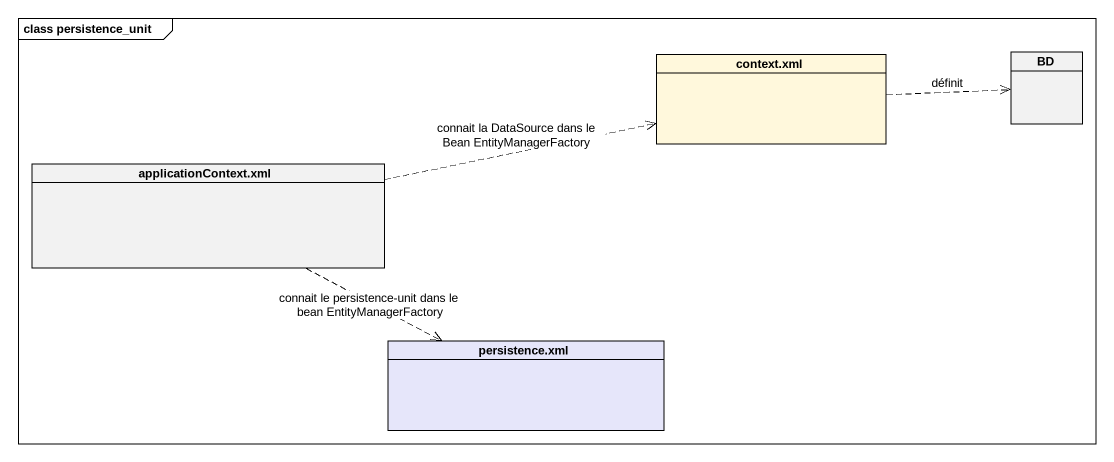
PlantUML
@startuml
mainframe class persistence_unit
hide circle
hide empty members
class "context.xml" as context_xml #FFF8DC
class BD
class "applicationContext.xml" as applicationContext_xml
class "persistence.xml" as persistence_xml #E6E6FA
context_xml .right.> BD : définit
applicationContext_xml .right.> context_xml : connait la DataSource dans le Bean EntityManagerFactory
applicationContext_xml .right.> persistence_xml : connait le persistence-unit dans le bean EntityManagerFactory
@enduml
